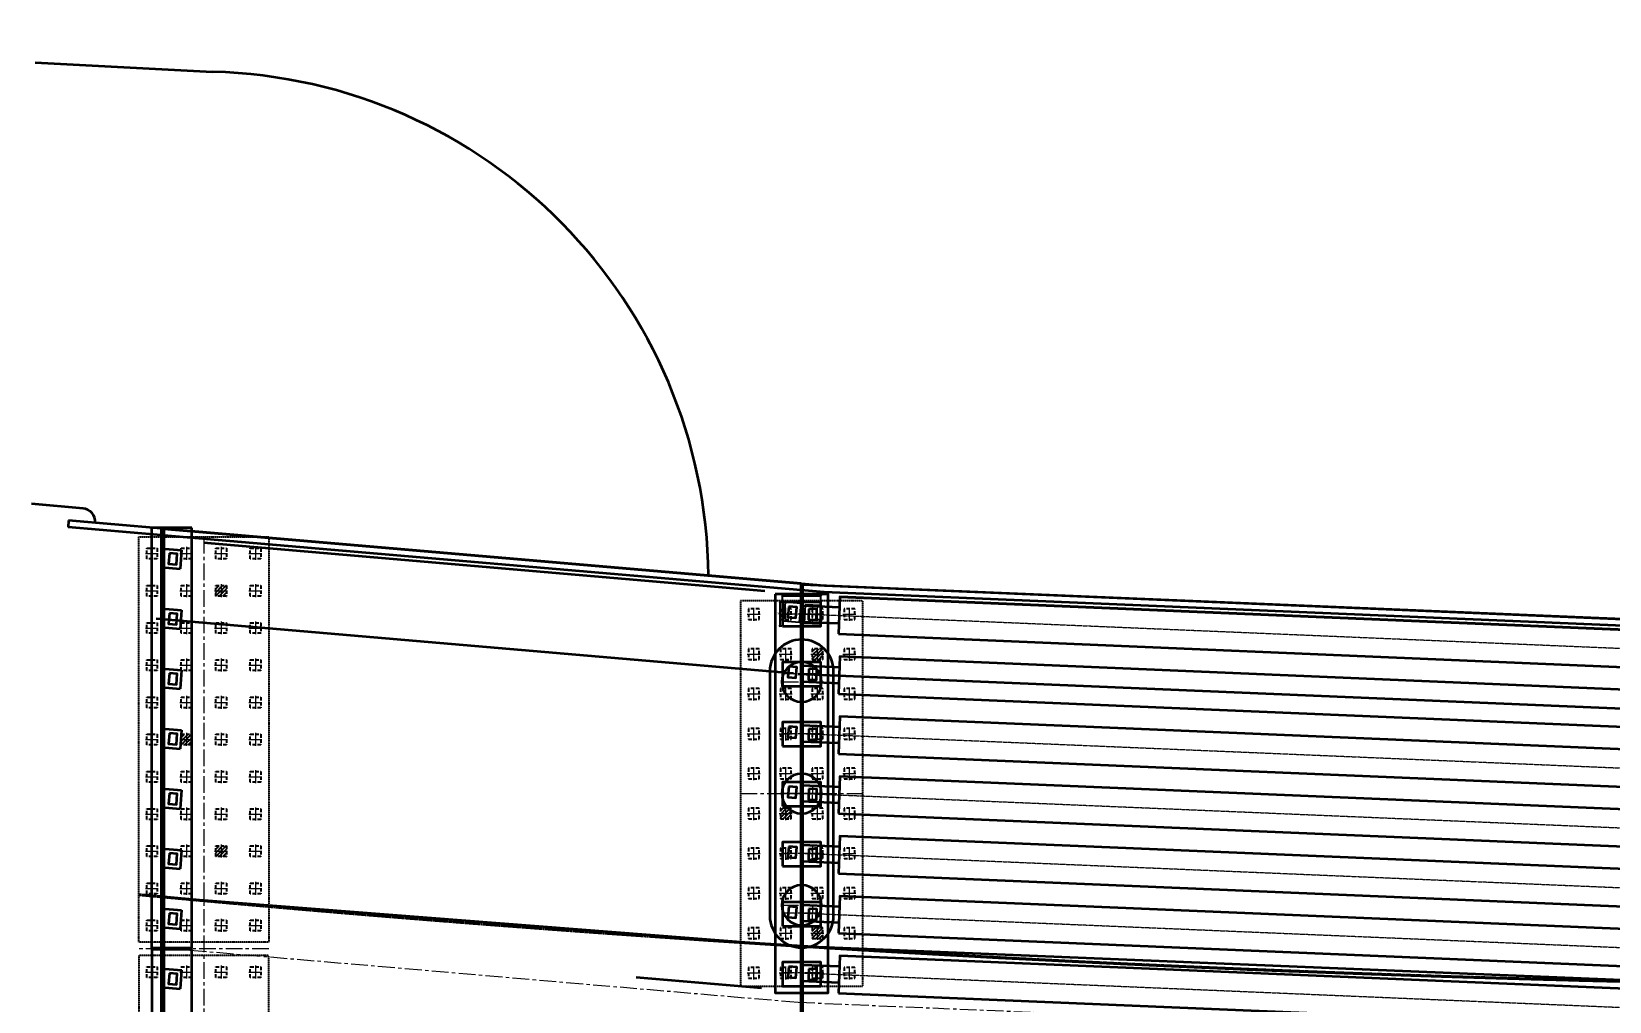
# Model space of a CAD drawing. Header units: millimetres. Extents: x 265754 to 14267433, y -6145605 to 2433772.
# Drawn here: x 6774544 to 6833926, y -470841 to -434342 of the extents above; entities that cross this region are included whole.
import ezdxf
from ezdxf import colors
from ezdxf.entities.mleader import LeaderData, LeaderLine
from ezdxf.math import Vec2, Vec3

# ---------------------------------------------------------------- set-up
doc = ezdxf.new("R2010")
doc.units = ezdxf.units.MM
for name, pattern in [('CENTER', [50.8, 31.75, -6.35, 6.35, -6.35]), ('невидимая', [9.525, 6.35, -3.175]), ('осевая', [2, 1.25, -0.25, 0.25, -0.25])]:
    doc.linetypes.add(name, pattern=pattern)
for name, color, linetype, lineweight in [('1-Бетон', 106, 'Continuous', 35), ('1-Оси', 1, 'CENTER', 20), ('ИС_Выноски', 3, 'Continuous', 18), ('ИС_Ось', 3, 'осевая', 18)]:
    doc.layers.add(name, color=color, linetype=linetype, lineweight=lineweight)
doc.layers.add('_Defpoints', color=8, linetype='Continuous', plot=False)
doc.layers.add('ИС_Невидимая', color=4, linetype='невидимая')
doc.layers.add('Штриховая', color=7, linetype='Continuous')
doc.styles.add('0', font='isocpeur.ttf', dxfattribs={"width": 0.8, "oblique": 15})
doc.styles.add('ISOCPEUR', font='isocpeur.ttf', dxfattribs={"width": 0.8, "oblique": 15, "height": 2.5})
doc.dimstyles.new('М25', dxfattribs={"dimscale": 25, "dimtxt": 2.5, "dimasz": 2, "dimexe": 1, "dimexo": 1, "dimgap": 1, "dimtad": 1, "dimdec": 0, "dimtxsty": '0', "dimblk1": 'OBLIQUE', "dimblk2": 'OBLIQUE', "dimsah": 1, "dimcen": 2.5, "dimdle": 1, "dimclrd": 256, "dimclre": 256, "dimclrt": 256, "dimaunit": 1, "dimadec": 0, "dimazin": 0, "dimtfac": 0.75, "dimtdec": 0, "dimtmove": 1, "dimatfit": 2, "dimldrblk": 'OBLIQUE', "dimfxl": 1, "dimtolj": 1, "dimtzin": 0, "dimlwd": -1, "dimlwe": -1, "dimarcsym": 0})

# ---------------------------------------------------------------- blocks, each defined once
blk = doc.blocks.new('_None')
blk = doc.blocks.new('б33 план')
at = {"layer": '1-Бетон'}
blk.add_lwpolyline([(1400, 700), (31600, 700), (31600, -700), (1400, -700)], close=True, dxfattribs=at)
for points in [[(1400, 310), (0, 310), (0, -310), (1400, -310)], [(31600, 310), (33000, 310), (33000, -310), (31600, -310)]]:
    blk.add_lwpolyline(points, dxfattribs=at)
at = {"layer": 'ИС_Ось', "color": 3, "ltscale": 20}
for points in [[(0, 0), (33000, 0)], [(400, 310), (400, -310)], [(32600, 310), (32600, -310)]]:
    blk.add_lwpolyline(points, dxfattribs=at)
blk = doc.blocks.new('*U1862')
at = {"rotation": 182.4098864728825}
blk.add_blockref('б33 план', (16485, 694), dxfattribs=at)
blk = doc.blocks.new('*U1863')
at = {"layer": '_Defpoints', "color": 0, "linetype": 'ByBlock', "lineweight": -2, "transparency": 16777216}
for p in [(0, 0), (0, -2252), (0, -4504), (0, -6756), (0, -9008), (0, -11260), (0, -13512), (0, -15764), (0, -18016), (0, -20268), (0, -22520), (0, -24772), (0, -27024), (0, -29276)]:
    blk.add_blockref('*U1862', p, dxfattribs=at)
blk = doc.blocks.new('*U1365')
at = {"layer": 'ИС_Ось', "ltscale": 500}
blk.add_lwpolyline([(0, 500), (0, -1000)], dxfattribs=at)
blk = doc.blocks.new('*U1366')
at = {"color": 0, "linetype": 'ByBlock', "lineweight": -2, "transparency": 16777216}
for p in [(0, 0), (4200, 0), (8400, 0)]:
    blk.add_blockref('*U1365', p, dxfattribs=at)
blk = doc.blocks.new('*U1371')
at = {"layer": '1-Бетон'}
blk.add_circle((0, 0), 750, dxfattribs=at)
blk = doc.blocks.new('*U1372')
at = {"layer": '1-Бетон', "color": 0, "linetype": 'ByBlock', "lineweight": -2, "transparency": 16777216}
for p in [(0, 0), (4200, 0), (8400, 0)]:
    blk.add_blockref('*U1371', p, dxfattribs=at)
blk = doc.blocks.new('*U1369')
at = {"layer": 'ИС_Ось', "ltscale": 500}
blk.add_line((0, -725), (0, 725), dxfattribs=at)
blk = doc.blocks.new('*U1370')
at = {"layer": '1-Бетон', "color": 0, "linetype": 'ByBlock', "lineweight": -2, "transparency": 16777216}
for p in [(0, 0), (2250, 0), (4500, 0), (6750, 0), (9000, 0), (11250, 0), (13500, 0)]:
    blk.add_blockref('*U1369', p, dxfattribs=at)
blk = doc.blocks.new('_OBLIQUE')
at = {"color": 0, "linetype": 'ByBlock', "lineweight": -2}
blk.add_line((0.5, 0.5), (-0.5, -0.5), dxfattribs=at)
blk = doc.blocks.new('*D1864')
at = {"layer": '_Defpoints', "color": 2, "transparency": 16777216}
for p, q in [((6802776, -455579), (6804276, -455579)), ((6802801, -455792), (6802801, -455554)), ((6804251, -455792), (6804251, -455554))]:
    blk.add_line(p, q, dxfattribs=at)
at = {"layer": 'Defpoints', "color": 0, "transparency": 16777216}
for p in [(6802801, -455817), (6804251, -455579), (6804251, -455817)]:
    blk.add_point(p, dxfattribs=at)
at = {"layer": '_Defpoints', "color": 2, "transparency": 16777216, "xscale": 50, "yscale": 50, "zscale": 50, "rotation": 180}
blk.add_blockref('_OBLIQUE', (6802801, -455579), dxfattribs=at)
at = {"layer": '_Defpoints', "color": 2, "transparency": 16777216, "xscale": 50, "yscale": 50, "zscale": 50}
blk.add_blockref('_OBLIQUE', (6804251, -455579), dxfattribs=at)
at = {"layer": '_Defpoints', "color": 2, "transparency": 16777216, "insert": (6803526, -455523), "char_height": 62.5, "attachment_point": 5, "style": '0'}
blk.add_mtext('\\A1;1450', dxfattribs=at)
blk = doc.blocks.new('*D1865')
at = {"layer": '_Defpoints', "color": 2, "transparency": 16777216}
for p, q in [((6802776, -455817), (6802678, -455817)), ((6802703, -455792), (6802703, -456742)), ((6802776, -456717), (6802678, -456717))]:
    blk.add_line(p, q, dxfattribs=at)
at = {"layer": 'Defpoints', "color": 0, "transparency": 16777216}
for p in [(6802801, -455817), (6802703, -456717), (6802801, -456717)]:
    blk.add_point(p, dxfattribs=at)
at = {"layer": '_Defpoints', "color": 2, "transparency": 16777216, "xscale": 50, "yscale": 50, "zscale": 50}
for p, rotation in [((6802703, -455817), 90), ((6802703, -456717), 270)]:
    blk.add_blockref('_OBLIQUE', p, dxfattribs=dict(at, rotation=rotation))
at = {"layer": '_Defpoints', "color": 2, "transparency": 16777216, "insert": (6802647, -456267), "char_height": 62.5, "attachment_point": 5, "rotation": 90, "style": '0'}
blk.add_mtext('\\A1;900', dxfattribs=at)
blk = doc.blocks.new('*U2130')
at = {"layer": 'ИС_Невидимая', "ltscale": 20}
blk.add_lwpolyline([(-200, -200), (200, -200), (200, 200), (-200, 200), (-200, -200)], dxfattribs=at)
at = {"layer": 'ИС_Ось', "ltscale": 50}
for points in [[(-250, 0), (250, 0)], [(0, -250), (0, 250)]]:
    blk.add_lwpolyline(points, dxfattribs=at)
blk = doc.blocks.new('*U2131')
at = {"color": 0, "linetype": 'ByBlock', "lineweight": -2, "transparency": 16777216}
for p in [(0, 0), (1200, 0), (2400, 0), (3600, 0), (0, -1500), (1200, -1500), (2400, -1500), (3600, -1500), (0, -3000), (1200, -3000), (2400, -3000), (3600, -3000), (0, -4500), (1200, -4500), (2400, -4500), (3600, -4500), (0, -6000), (1200, -6000), (2400, -6000), (3600, -6000), (0, -7500), (1200, -7500), (2400, -7500), (3600, -7500), (0, -9000), (1200, -9000), (2400, -9000), (3600, -9000), (0, -10500), (1200, -10500), (2400, -10500), (3600, -10500), (0, -12000), (1200, -12000), (2400, -12000), (3600, -12000), (0, -13500), (1200, -13500), (2400, -13500), (3600, -13500)]:
    blk.add_blockref('*U2130', p, dxfattribs=at)
blk = doc.blocks.new('*U2129')
at = {"layer": 'ИС_Невидимая', "ltscale": 20}
blk.add_lwpolyline([(-200, 200), (200, 200), (200, -200), (-200, -200), (-200, 200)], dxfattribs=at)
at = {"layer": 'ИС_Ось', "ltscale": 50}
for points in [[(-250, 0), (250, 0)], [(0, 250), (0, -250)]]:
    blk.add_lwpolyline(points, dxfattribs=at)
blk = doc.blocks.new('*U2117')
at = {"color": 0, "linetype": 'ByBlock', "lineweight": -2, "transparency": 16777216}
for p in [(0, 0), (1300, 0), (2600, 0), (3900, 0), (0, -1400), (1300, -1400), (2600, -1400), (3900, -1400), (0, -2800), (1300, -2800), (2600, -2800), (3900, -2800), (0, -4200), (1300, -4200), (2600, -4200), (3900, -4200), (0, -5600), (1300, -5600), (2600, -5600), (3900, -5600), (0, -7000), (1300, -7000), (2600, -7000), (3900, -7000), (0, -8400), (1300, -8400), (2600, -8400), (3900, -8400), (0, -9800), (1300, -9800), (2600, -9800), (3900, -9800), (0, -11200), (1300, -11200), (2600, -11200), (3900, -11200), (0, -12600), (1300, -12600), (2600, -12600), (3900, -12600), (0, -14000), (1300, -14000), (2600, -14000), (3900, -14000)]:
    blk.add_blockref('*U2129', p, dxfattribs=at)
blk = doc.blocks.new('мост план кальмиус')
at = {"layer": 'ИС_Выноски'}
ml = blk.add_multileader_mtext('Standard', dxfattribs=at)
ml.set_content('Ось ростверка опоры ОК1 ПК69+83,01', color=256, style='ISOCPEUR')
ml.set_leader_properties(color=256, linetype='ByLayer')
ml.set_arrow_properties(name='NONE')
ml.build(insert=Vec2(0, 0))
ml.multileader.update_dxf_attribs({"text_left_attachment_type": 6, "text_right_attachment_type": 6, "dogleg_length": 0.36, "arrow_head_size": 600, "scale": 200})
ctx = ml.context
ctx.base_point, ctx.scale, ctx.char_height, ctx.arrow_head_size, ctx.landing_gap_size, ctx.plane_origin, ctx.plane_x_axis, ctx.plane_y_axis = Vec3(-71559.4, -29343.2), 200, 1200, 600, 125, Vec3(-64563.7, -7220.7), Vec3(0, 1), Vec3(-1, 0)
ctx.left_attachment, ctx.right_attachment, ctx.text_align_type = 6, 6, 1
notes = []
notes.append((ctx, [(1, (1, 1, 0), (-71559.4, -15938.6), (0, -1), 161, [(1, [(-71559.4, -14056.5)], 0, [])])]))
ctx.mtext.insert, ctx.mtext.text_direction, ctx.mtext.rotation, ctx.mtext.width, ctx.mtext.alignment, ctx.mtext.flow_direction = Vec3(-72999.4, -22721.4), Vec3(0, 1), 1.5707963, 14528.782, 2, 5
ml = blk.add_multileader_mtext('Standard', dxfattribs=at)
ml.set_content('Ось опоры ОП2 \\PПК 70+5,09', color=256, style='ISOCPEUR')
ml.set_leader_properties(color=256, linetype='ByLayer')
ml.set_arrow_properties(name='NONE')
ml.build(insert=Vec2(0, 0))
ml.multileader.update_dxf_attribs({"text_left_attachment_type": 6, "text_right_attachment_type": 6, "dogleg_length": 0.36, "arrow_head_size": 600, "scale": 200})
ctx = ml.context
ctx.base_point, ctx.scale, ctx.char_height, ctx.arrow_head_size, ctx.landing_gap_size, ctx.plane_origin, ctx.plane_x_axis, ctx.plane_y_axis = Vec3(-49547.1, -28758.8), 200, 1200, 600, 125, Vec3(-42551.4, -9400.5), Vec3(0, 1), Vec3(-1, 0)
ctx.left_attachment, ctx.right_attachment, ctx.text_align_type = 6, 6, 1
notes.append((ctx, [(1, (1, 1, 0), (-49547.1, -19064.7), (0, -1), 161, [(1, [(-49547.1, -16236.4)], 0, [])])]))
ctx.mtext.insert, ctx.mtext.text_direction, ctx.mtext.rotation, ctx.mtext.width, ctx.mtext.alignment, ctx.mtext.flow_direction = Vec3(-50987.1, -23992.3), Vec3(0, 1), 1.5707963, 12285.253, 2, 5
for ctx, leaders in notes:
    for number, flags, end, landing, length, lines in leaders:
        leader = LeaderData()
        leader.index, (leader.has_last_leader_line, leader.has_dogleg_vector, leader.attachment_direction) = number, flags
        leader.last_leader_point, leader.dogleg_vector, leader.dogleg_length = Vec3(end), Vec3(landing), length
        for number, points, colour, breaks in lines:
            line = LeaderLine()
            line.index, line.vertices, line.color, line.breaks = number, Vec3.list(points), colors.encode_raw_color(colour), breaks
            leader.lines.append(line)
        ctx.leaders.append(leader)

msp = doc.modelspace()

# ---------------------------------------------------------------- hatches: boundary and pattern name
at = {"layer": 'Штриховая'}
h = msp.add_hatch(dxfattribs=at)
h.set_pattern_fill('ANSI31', color=256, scale=30, angle=-131.877480903)
h.set_pattern_definition([(45.00024, (6713125.47, -495240.15), (-67.35221, 67.35163), [])])
h.paths.add_polyline_path([(6781476.5451, -455188.1494), (6781876.5451, -455188.1511), (6781876.5434, -455588.1511), (6781476.5434, -455588.1494)])
h = msp.add_hatch(dxfattribs=at)
h.set_pattern_fill('ANSI31', color=256, scale=30, angle=-131.877480903)
h.set_pattern_definition([(45.00024, (6735575.11, -518619.37), (-67.35221, 67.35163), [])])
h.paths.add_polyline_path([(6803926.1879, -457567.3731), (6804326.1879, -457567.3748), (6804326.1862, -457967.3748), (6803926.1862, -457967.3731)])
h = msp.add_hatch(dxfattribs=at)
h.set_pattern_fill('ANSI31', color=256, scale=30, angle=-131.877480903)
h.set_pattern_definition([(45.00024, (6711825.47, -500840.15), (-67.35221, 67.35163), [])])
h.paths.add_polyline_path([(6780176.5451, -460788.1494), (6780576.5451, -460788.1511), (6780576.5434, -461188.1511), (6780176.5434, -461188.1494)])
h = msp.add_hatch(dxfattribs=at)
h.set_pattern_fill('ANSI31', color=256, scale=30, angle=-131.877480903)
h.set_pattern_definition([(45.00024, (6734375.11, -512619.37), (-67.35221, 67.35163), [])])
h.paths.add_polyline_path([(6802726.1879, -463567.3731), (6803126.1879, -463567.3748), (6803126.1862, -463967.3748), (6802726.1862, -463967.3731)])
h = msp.add_hatch(dxfattribs=at)
h.set_pattern_fill('ANSI31', color=256, scale=30, angle=-131.877480903)
h.set_pattern_definition([(45.00024, (6713125.47, -505040.15), (-67.35221, 67.35163), [])])
h.paths.add_polyline_path([(6781476.5451, -464988.1494), (6781876.5451, -464988.1511), (6781876.5434, -465388.1511), (6781476.5434, -465388.1494)])
h = msp.add_hatch(dxfattribs=at)
h.set_pattern_fill('ANSI31', color=256, scale=30, angle=-131.877480903)
h.set_pattern_definition([(45.00024, (6735575.11, -508119.37), (-67.35221, 67.35163), [])])
h.paths.add_polyline_path([(6803926.1879, -468067.3731), (6804326.1879, -468067.3748), (6804326.1862, -468467.3748), (6803926.1862, -468467.3731)])

# ---------------------------------------------------------------- linework, layer by layer
at = {"layer": '1-Бетон', "color": 3}
for p, q in [((6779074.6678, -468887.0257), (6779074.6678, -484707.0257)), ((6780574.6678, -468887.0257), (6779074.6678, -468887.0257)), ((6780574.6678, -484707.0257), (6780574.6678, -468887.0257))]:
    msp.add_line(p, q, dxfattribs=at)
at = {"layer": '1-Бетон'}
for points in [[(6774684.4716, -435512.7222), (6781356.3717, -435857.9864)], [(6775938.8777, -452740.2609), (6775917.0888, -452989.3096)], [(6779425.5592, -453296.261), (6775917.0888, -452989.3096)], [(6779425.5592, -453045.306), (6775938.8777, -452740.2609)], [(6779425.5592, -453045.306), (6779425.5592, -484607.4092)], [(6779525.5592, -453053.8968), (6804390.0413, -455189.9414), (6836841.2633, -456555.66), (6869303.2375, -456555.66), (6901754.4595, -455189.9414), (6926618.9416, -453053.8968)], [(6779525.5592, -453053.8968), (6779525.5592, -484616)], [(6868172.6887, -456805.66), (6836836.0049, -456805.66), (6804374.0786, -455439.4909), (6779525.5592, -453304.8176)], [(6804966.611, -455614.5606), (6835140.411, -456884.4332)], [(6779525.5592, -468835.0921), (6779425.5592, -468835.0921)], [(6802020.1145, -470340.9769), (6797301.2042, -469935.5873)]]:
    msp.add_lwpolyline(points, dxfattribs=at)
msp.add_lwpolyline([(6776935.0724, -452827.4167, 0.4142135624), (6776480.553, -452285.7415), (6774543.8703, -452116.3037)], format="xyb", dxfattribs=at)
at = {"layer": '1-Бетон', "color": 3}
for points in [[(6780574.4501, -453017.0154), (6779074.4501, -453017.036)], [(6779074.6674, -468837.036), (6779074.4501, -453017.036)], [(6780574.6674, -468837.0154), (6780574.4501, -453017.0154)], [(6780574.6674, -468837.0154), (6779074.6674, -468837.036)]]:
    msp.add_lwpolyline(points, dxfattribs=at)
at = {"layer": '1-Бетон', "color": 4}
for points in [[(6803501.425, -455113.6027), (6779525.5592, -453053.8968), (6779525.5592, -484616), (6802469.65, -486587.0687), (6803501.425, -486630.4912), (6803501.425, -455113.6027)], [(6802139.9436, -455398.1145), (6781017.7422, -453583.5598)], [(6836522.2504, -456542.2342), (6803551.425, -455167.3342), (6803551.425, -486632.5955), (6836177.1966, -488005.66), (6836522.2504, -488004.8387), (6836522.2504, -456542.2342)], [(6803214.6911, -458505.0406), (6779238.8253, -456445.3347)], [(6803393.0175, -458513.6593), (6836509.1209, -459907.374)], [(6779571.5768, -466921.3794), (6803500.4576, -468767.6356)], [(6836522.2504, -470133.704), (6803550.4091, -468770.7352)]]:
    msp.add_lwpolyline(points, dxfattribs=at)
at = {"layer": '1-Бетон', "color": 5}
for points in [[(6779426.3692, -453798.1381), (6780190.7207, -453863.8016)], [(6779729.5333, -453974.7346), (6779695.2964, -454373.2667), (6779994.1955, -454398.9444), (6780028.4324, -454000.4123), (6779729.5333, -453974.7346)], [(6780190.7207, -453863.8016), (6780130.8062, -454561.2328)], [(6779426.409, -454500.7198), (6780130.8062, -454561.2328)], [(6802801.425, -456717.3748), (6804251.425, -456717.3748), (6804251.425, -455817.3748), (6802801.425, -455817.3748), (6802801.425, -456717.3748)], [(6803043.6612, -455977.5923), (6803009.4243, -456376.1244), (6803308.3234, -456401.802), (6803342.5603, -456003.2699), (6803043.6612, -455977.5923)], [(6779426.3692, -456056.1381), (6780190.7207, -456121.8016)], [(6779729.5333, -456232.7346), (6779695.2964, -456631.2667), (6779994.1955, -456656.9444), (6780028.4324, -456258.4123), (6779729.5333, -456232.7346)], [(6780190.7207, -456121.8016), (6780130.8062, -456819.2328)], [(6803796.604, -456065.7631), (6803779.7848, -456465.4094), (6804079.5195, -456478.0238), (6804096.3387, -456078.3775), (6803796.604, -456065.7631)], [(6779426.409, -456758.7198), (6780130.8062, -456819.2328)], [(6779426.3692, -458314.1381), (6780190.7207, -458379.8016)], [(6780190.7207, -458379.8016), (6780130.8062, -459077.2328)], [(6802801.425, -458975.3748), (6804251.425, -458975.3748), (6804251.425, -458075.3748), (6802801.425, -458075.3748), (6802801.425, -458975.3748)], [(6803043.6612, -458235.5923), (6803009.4243, -458634.1244), (6803308.3234, -458659.802), (6803342.5603, -458261.2699), (6803043.6612, -458235.5923)], [(6803796.604, -458323.7631), (6803779.7848, -458723.4094), (6804079.5195, -458736.0238), (6804096.3387, -458336.3775), (6803796.604, -458323.7631)], [(6779426.409, -459016.7198), (6780130.8062, -459077.2328)], [(6779729.5333, -458490.7346), (6779695.2964, -458889.2667), (6779994.1955, -458914.9444), (6780028.4324, -458516.4123), (6779729.5333, -458490.7346)], [(6779426.3692, -460572.1381), (6780190.7207, -460637.8016)], [(6779729.5333, -460748.7346), (6779695.2964, -461147.2667), (6779994.1955, -461172.9444), (6780028.4324, -460774.4123), (6779729.5333, -460748.7346)], [(6780190.7207, -460637.8016), (6780130.8062, -461335.2328)], [(6802801.425, -461233.3748), (6804251.425, -461233.3748), (6804251.425, -460333.3748), (6802801.425, -460333.3748), (6802801.425, -461233.3748)], [(6803043.6612, -460493.5923), (6803009.4243, -460892.1244), (6803308.3234, -460917.802), (6803342.5603, -460519.2699), (6803043.6612, -460493.5923)], [(6803796.604, -460581.7631), (6803779.7848, -460981.4094), (6804079.5195, -460994.0238), (6804096.3387, -460594.3775), (6803796.604, -460581.7631)], [(6779426.409, -461274.7198), (6780130.8062, -461335.2328)], [(6779426.3692, -462830.1381), (6780190.7207, -462895.8016)], [(6779729.5333, -463006.7346), (6779695.2964, -463405.2667), (6779994.1955, -463430.9444), (6780028.4324, -463032.4123), (6779729.5333, -463006.7346)], [(6780190.7207, -462895.8016), (6780130.8062, -463593.2328)], [(6802801.425, -463491.3748), (6804251.425, -463491.3748), (6804251.425, -462591.3748), (6802801.425, -462591.3748), (6802801.425, -463491.3748)], [(6803043.6612, -462751.5923), (6803009.4243, -463150.1244), (6803308.3234, -463175.802), (6803342.5603, -462777.2699), (6803043.6612, -462751.5923)], [(6803796.604, -462839.7631), (6803779.7848, -463239.4094), (6804079.5195, -463252.0238), (6804096.3387, -462852.3775), (6803796.604, -462839.7631)], [(6779426.409, -463532.7198), (6780130.8062, -463593.2328)], [(6802801.425, -465749.3748), (6804251.425, -465749.3748), (6804251.425, -464849.3748), (6802801.425, -464849.3748), (6802801.425, -465749.3748)], [(6779426.3692, -465088.1381), (6780190.7207, -465153.8016)], [(6779729.5333, -465264.7346), (6779695.2964, -465663.2667), (6779994.1955, -465688.9444), (6780028.4324, -465290.4123), (6779729.5333, -465264.7346)], [(6780190.7207, -465153.8016), (6780130.8062, -465851.2328)], [(6803043.6612, -465009.5923), (6803009.4243, -465408.1244), (6803308.3234, -465433.802), (6803342.5603, -465035.2699), (6803043.6612, -465009.5923)], [(6803796.604, -465097.7631), (6803779.7848, -465497.4094), (6804079.5195, -465510.0238), (6804096.3387, -465110.3775), (6803796.604, -465097.7631)], [(6779426.409, -465790.7198), (6780130.8062, -465851.2328)], [(6802801.425, -468007.3748), (6804251.425, -468007.3748), (6804251.425, -467107.3748), (6802801.425, -467107.3748), (6802801.425, -468007.3748)], [(6803043.6612, -467267.5923), (6803009.4243, -467666.1244), (6803308.3234, -467691.802), (6803342.5603, -467293.2699), (6803043.6612, -467267.5923)], [(6779426.3692, -467346.1381), (6780190.7207, -467411.8016)], [(6779729.5333, -467522.7346), (6779695.2964, -467921.2667), (6779994.1955, -467946.9444), (6780028.4324, -467548.4123), (6779729.5333, -467522.7346)], [(6780190.7207, -467411.8016), (6780130.8062, -468109.2328)], [(6803796.604, -467355.7631), (6803779.7848, -467755.4094), (6804079.5195, -467768.0238), (6804096.3387, -467368.3775), (6803796.604, -467355.7631)], [(6779426.409, -468048.7198), (6780130.8062, -468109.2328)], [(6779426.3692, -469604.1381), (6780190.7207, -469669.8016)], [(6780190.7207, -469669.8016), (6780130.8062, -470367.2328)], [(6802801.425, -470265.3748), (6804251.425, -470265.3748), (6804251.425, -469365.3748), (6802801.425, -469365.3748), (6802801.425, -470265.3748)], [(6803043.6612, -469525.5923), (6803009.4243, -469924.1244), (6803308.3234, -469949.802), (6803342.5603, -469551.2699), (6803043.6612, -469525.5923)], [(6803796.604, -469613.7631), (6803779.7848, -470013.4094), (6804079.5195, -470026.0238), (6804096.3387, -469626.3775), (6803796.604, -469613.7631)], [(6779729.5333, -469780.7346), (6779695.2964, -470179.2667), (6779994.1955, -470204.9444), (6780028.4324, -469806.4123), (6779729.5333, -469780.7346)], [(6779426.409, -470306.7198), (6780130.8062, -470367.2328)]]:
    msp.add_lwpolyline(points, dxfattribs=at)
at = {"layer": '1-Бетон', "color": 3}
msp.add_lwpolyline([(6802525.7753, -455517.7305), (6802525.7753, -470517.7305), (6804525.8414, -470517.7305), (6804525.8414, -455517.7305)], close=True, dxfattribs=at)
at = {"layer": '1-Бетон', "elevation": -5778.159}
msp.add_lwpolyline([(6802326.4891, -458418.0641), (6802326.4891, -467618.0003, 0.9958479419), (6804726.4891, -467618.0003), (6804726.4891, -458418.0641, 0.9958479419)], format="xyb", close=True, dxfattribs=at)
at = {"layer": '1-Бетон'}
msp.add_arc((6780861.286, -455011.1074), 19159.5186, 0.587963442, 88.519307377, dxfattribs=at)
at = {"layer": '1-Бетон', "color": 1}
msp.add_arc((6853073.4951, 329696.4885), 800001.3732, 266.0846828162, 273.2466191138, dxfattribs=at)
at = {"layer": '1-Оси', "color": 1, "ltscale": 20}
msp.add_lwpolyline([(6926618.9416, -468835.0921), (6902746.4591, -470885.9165), (6869622.2208, -472280.6612), (6836502.7045, -472279.837), (6803398.0417, -470885.9165), (6779525.5592, -468835.0921)], dxfattribs=at)
at = {"layer": '_Defpoints', "color": 2}
for points in [[(6802907.0505, -455815.3039), (6802847.136, -456512.7351), (6803444.9341, -456564.0904), (6803504.8487, -455866.6592)], [(6803653.0439, -455909.5886), (6803623.6102, -456608.9695), (6804223.0796, -456634.1983), (6804252.5132, -455934.8174)]]:
    msp.add_lwpolyline(points, close=True, dxfattribs=at)
at = {"layer": 'ИС_Невидимая', "ltscale": 0.1}
for points in [[(6778576.4857, -468613.0257), (6778576.4857, -453363.0257), (6783476.5183, -453363.0257), (6783476.5183, -468613.0257), (6778576.4857, -468613.0257)], [(6801226.1879, -455767.3748), (6801226.1879, -470267.3748), (6805826.1879, -470267.3748), (6805826.1879, -455767.3748), (6801226.1879, -455767.3748)], [(6778576.4857, -469113.0257), (6778576.4857, -484363.0257), (6783476.5183, -484363.0257), (6783476.5183, -469113.0257), (6778576.4857, -469113.0257)]]:
    msp.add_lwpolyline(points, dxfattribs=at)
at = {"layer": 'ИС_Невидимая', "ltscale": 20}
for points in [[(6778876.5392, -469538.0257), (6779276.5392, -469538.0257), (6779276.5392, -469938.0257), (6778876.5392, -469938.0257), (6778876.5392, -469538.0257)], [(6780176.5392, -469538.0257), (6780576.5392, -469538.0257), (6780576.5392, -469938.0257), (6780176.5392, -469938.0257), (6780176.5392, -469538.0257)], [(6781476.5392, -469538.0257), (6781876.5392, -469538.0257), (6781876.5392, -469938.0257), (6781476.5392, -469938.0257), (6781476.5392, -469538.0257)], [(6782776.5392, -469538.0257), (6783176.5392, -469538.0257), (6783176.5392, -469938.0257), (6782776.5392, -469938.0257), (6782776.5392, -469538.0257)]]:
    msp.add_lwpolyline(points, dxfattribs=at)
at = {"layer": 'ИС_Ось', "color": 1, "ltscale": 500}
for p, q in [((6783474.0097, -468863.0257), (6778573.9677, -468863.0257)), ((6783476.4097, -468863.0257), (6778576.3677, -468863.0257)), ((6783476.4097, -468863.0257), (6778576.3677, -468863.0257))]:
    msp.add_line(p, q, dxfattribs=at)
at = {"layer": 'ИС_Ось', "color": 3, "ltscale": 500}
msp.add_lwpolyline([(6781026.5204, -453362.4602), (6781026.3887, -484362.5689)], dxfattribs=at)
at = {"layer": 'ИС_Ось', "color": 1, "ltscale": 500}
for points in [[(6781026.5204, -453362.4602), (6781026.3887, -484362.5689)], [(6803526.425, -455767.3748), (6803526.425, -470793.7352)], [(6801226.1879, -463017.7305), (6805826.1879, -463017.7305)]]:
    msp.add_lwpolyline(points, dxfattribs=at)
at = {"layer": 'ИС_Ось', "color": 1, "lineweight": 40, "ltscale": 2, "true_color": 0xff0000, "flags": 128}
msp.add_lwpolyline([(6778576.4857, -466823.751, 0.0465829445), (6927319.1442, -466852.017, 0.0465829445)], format="xyb", dxfattribs=at)
at = {"layer": 'ИС_Ось', "ltscale": 50}
for points in [[(6779076.5392, -469488.0257), (6779076.5392, -469988.0257)], [(6780376.5392, -469488.0257), (6780376.5392, -469988.0257)], [(6781676.5392, -469488.0257), (6781676.5392, -469988.0257)], [(6782976.5392, -469488.0257), (6782976.5392, -469988.0257)], [(6778826.5392, -469738.0257), (6779326.5392, -469738.0257)], [(6780126.5392, -469738.0257), (6780626.5392, -469738.0257)], [(6781426.5392, -469738.0257), (6781926.5392, -469738.0257)], [(6782726.5392, -469738.0257), (6783226.5392, -469738.0257)]]:
    msp.add_lwpolyline(points, dxfattribs=at)

# ---------------------------------------------------------------- block references
at = {"color": 1}
for name, p in [('*U2117', (6779076.5451, -453988.1511)), ('*U2131', (6801726.1879, -456267.3748))]:
    msp.add_blockref(name, p, dxfattribs=at)
at = {"xscale": -1, "rotation": 90}
msp.add_blockref('*U1366', (6803276.425, -458817.7305), dxfattribs=at)
at = {"layer": '1-Бетон'}
msp.add_blockref('мост план кальмиус', (6853073.53, -668947.9294), dxfattribs=at)
at = {"layer": '1-Бетон', "xscale": -1, "rotation": 90}
for name, p in [('*U1370', (6803526.425, -456267.3748)), ('*U1372', (6803526.425, -458817.7305))]:
    msp.add_blockref(name, p, dxfattribs=at)
at = {"layer": '_Defpoints', "xscale": -1}
msp.add_blockref('*U1863', (6820023.8227, -456948.8671), dxfattribs=at)

# ---------------------------------------------------------------- dimensions: what is measured, and where the dimension line sits
at = {"layer": '_Defpoints', "color": 2}
for base, p2, angle, picture, middle in [((6802702.8125, -456717.3748), (6802801.425, -456717.3748), 90.000024226, '*D1865', (6802646.5625, -456267.3748)), ((6804251.425, -455578.8904), (6804251.425, -455817.3748), 0.000024206, '*D1864', (6803526.425, -455522.6404))]:
    dim = msp.add_linear_dim(base=base, p1=(6802801.425, -455817.3748), p2=p2, angle=angle, dimstyle='М25', override={"dimclrd": 2, "dimclre": 2, "dimclrt": 2}, dxfattribs=at)
    dim.commit()
    dim.dimension.update_dxf_attribs({"geometry": picture, "text_midpoint": middle})

# ---------------------------------------------------------------- leaders
at = {"layer": 'ИС_Выноски'}
ml = msp.add_multileader_mtext('Standard', dxfattribs=at)
ml.set_content('Ось ростверка опоры ОК1 ПК69+83,01', color=256, style='ISOCPEUR')
ml.set_leader_properties(color=256, linetype='ByLayer')
ml.set_arrow_properties(name='NONE')
ml.build(insert=Vec2(0, 0))
ml.multileader.update_dxf_attribs({"text_left_attachment_type": 6, "text_right_attachment_type": 6, "dogleg_length": 0.36, "arrow_head_size": 600, "scale": 200})
ctx = ml.context
ctx.base_point, ctx.scale, ctx.char_height, ctx.arrow_head_size, ctx.landing_gap_size, ctx.plane_origin, ctx.plane_x_axis, ctx.plane_y_axis = Vec3(6781514.1051, -499648.0884), 200, 1200, 600, 125, Vec3(6788509.7816, -477525.5628), Vec3(0, 1), Vec3(-1, 0)
ctx.left_attachment, ctx.right_attachment, ctx.text_align_type = 6, 6, 1
notes = []
notes.append((ctx, [(1, (1, 1, 0), (6781514.1051, -486243.5076), (0, -1), 161.0417, [(1, [(6781514.1051, -484361.4012)], 0, [])])]))
ctx.mtext.insert, ctx.mtext.text_direction, ctx.mtext.rotation, ctx.mtext.width, ctx.mtext.alignment, ctx.mtext.flow_direction = Vec3(6780074.1051, -493026.3189), Vec3(0, 1), 1.5707963268, 14528.78159, 2, 5
ml = msp.add_multileader_mtext('Standard', dxfattribs=at)
ml.set_content('Ось ростверка опоры ОК1 ПК69+83,01', color=256, style='ISOCPEUR')
ml.set_leader_properties(color=256, linetype='ByLayer')
ml.set_arrow_properties(name='NONE')
ml.build(insert=Vec2(0, 0))
ml.multileader.update_dxf_attribs({"text_left_attachment_type": 6, "text_right_attachment_type": 6, "dogleg_length": 0.36, "arrow_head_size": 600, "scale": 200})
ctx = ml.context
ctx.base_point, ctx.scale, ctx.char_height, ctx.arrow_head_size, ctx.landing_gap_size, ctx.plane_origin, ctx.plane_x_axis, ctx.plane_y_axis = Vec3(6781514.1051, -625472.6181), 200, 1200, 600, 125, Vec3(6788509.7816, -603350.0925), Vec3(0, 1), Vec3(-1, 0)
ctx.left_attachment, ctx.right_attachment, ctx.text_align_type = 6, 6, 1
notes.append((ctx, [(1, (1, 1, 0), (6781514.1051, -612068.0373), (0, -1), 161.0417, [(1, [(6781514.1051, -610185.9308)], 0, [])])]))
ctx.mtext.insert, ctx.mtext.text_direction, ctx.mtext.rotation, ctx.mtext.width, ctx.mtext.alignment, ctx.mtext.flow_direction = Vec3(6780074.1051, -618850.8485), Vec3(0, 1), 1.5707963268, 14528.78159, 2, 5
ml = msp.add_multileader_mtext('Standard', dxfattribs=at)
ml.set_content('Ось опоры ОП2 \\PПК 70+5,09', color=256, style='ISOCPEUR')
ml.set_leader_properties(color=256, linetype='ByLayer')
ml.set_arrow_properties(name='NONE')
ml.build(insert=Vec2(0, 0))
ml.multileader.update_dxf_attribs({"text_left_attachment_type": 6, "text_right_attachment_type": 6, "dogleg_length": 0.36, "arrow_head_size": 600, "scale": 200})
ctx = ml.context
ctx.base_point, ctx.scale, ctx.char_height, ctx.arrow_head_size, ctx.landing_gap_size, ctx.plane_origin, ctx.plane_x_axis, ctx.plane_y_axis = Vec3(6803526.425, -499063.6887), 200, 1200, 600, 125, Vec3(6810522.1015, -479705.4074), Vec3(0, 1), Vec3(-1, 0)
ctx.left_attachment, ctx.right_attachment, ctx.text_align_type = 6, 6, 1
notes.append((ctx, [(1, (1, 1, 0), (6803526.425, -489369.5689), (0, -1), 161.0417, [(1, [(6803526.425, -486541.2457)], 0, [])])]))
ctx.mtext.insert, ctx.mtext.text_direction, ctx.mtext.rotation, ctx.mtext.width, ctx.mtext.alignment, ctx.mtext.flow_direction = Vec3(6802086.425, -494297.1497), Vec3(0, 1), 1.5707963268, 12285.253308, 2, 5
ml = msp.add_multileader_mtext('Standard', dxfattribs=at)
ml.set_content('Ось опоры ОП2 \\PПК 70+5,09', color=256, style='ISOCPEUR')
ml.set_leader_properties(color=256, linetype='ByLayer')
ml.set_arrow_properties(name='NONE')
ml.build(insert=Vec2(0, 0))
ml.multileader.update_dxf_attribs({"text_left_attachment_type": 6, "text_right_attachment_type": 6, "dogleg_length": 0.36, "arrow_head_size": 600, "scale": 200})
ctx = ml.context
ctx.base_point, ctx.scale, ctx.char_height, ctx.arrow_head_size, ctx.landing_gap_size, ctx.plane_origin, ctx.plane_x_axis, ctx.plane_y_axis = Vec3(6803526.425, -624888.2184), 200, 1200, 600, 125, Vec3(6810522.1015, -605529.9371), Vec3(0, 1), Vec3(-1, 0)
ctx.left_attachment, ctx.right_attachment, ctx.text_align_type = 6, 6, 1
notes.append((ctx, [(1, (1, 1, 0), (6803526.425, -615194.0986), (0, -1), 161.0417, [(1, [(6803526.425, -612365.7754)], 0, [])])]))
ctx.mtext.insert, ctx.mtext.text_direction, ctx.mtext.rotation, ctx.mtext.width, ctx.mtext.alignment, ctx.mtext.flow_direction = Vec3(6802086.425, -620121.6793), Vec3(0, 1), 1.5707963268, 12285.253308, 2, 5
for ctx, leaders in notes:
    for number, flags, end, landing, length, lines in leaders:
        leader = LeaderData()
        leader.index, (leader.has_last_leader_line, leader.has_dogleg_vector, leader.attachment_direction) = number, flags
        leader.last_leader_point, leader.dogleg_vector, leader.dogleg_length = Vec3(end), Vec3(landing), length
        for number, points, colour, breaks in lines:
            line = LeaderLine()
            line.index, line.vertices, line.color, line.breaks = number, Vec3.list(points), colors.encode_raw_color(colour), breaks
            leader.lines.append(line)
        ctx.leaders.append(leader)

doc.saveas('drawing.dxf')
